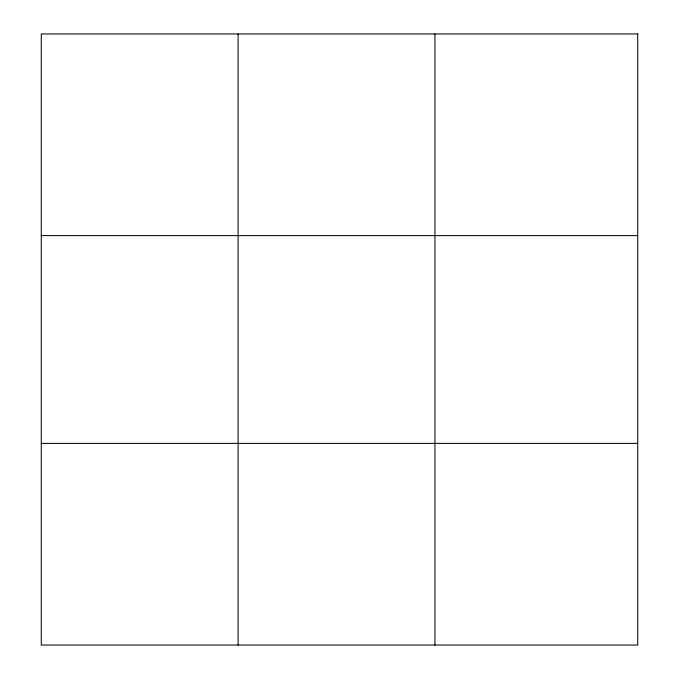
<?xml version="1.0" encoding="UTF-8"?>
<svg xmlns="http://www.w3.org/2000/svg" width="679" height="679" viewBox="0 0 679 679"><rect width="100%" height="100%" fill="white"/><g stroke="black" fill="none" stroke-linecap="round" stroke-linejoin="round"><path stroke-width="1.02" d="M238.1 33.95L238.1 645.05M434.933 33.95L434.933 645.05M41.275 235.613L637.725 235.613M41.275 443.387L637.725 443.387M637.725 33.95L637.725 645.05L41.275 645.05L41.275 33.95L637.725 33.95"/></g></svg>
